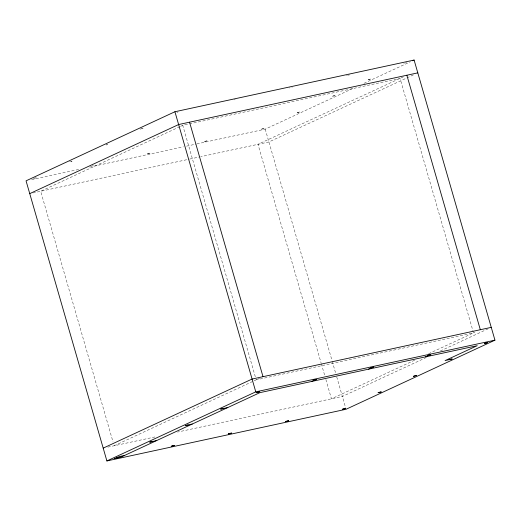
<?xml version="1.0" encoding="UTF-8"?>
<svg xmlns="http://www.w3.org/2000/svg" width="521" height="521" viewBox="0 0 521 521"><rect width="100%" height="100%" fill="white"/><g stroke="black" fill="none" stroke-linecap="round" stroke-linejoin="round"><path stroke-width="0.39" stroke-dasharray="2.6 1.95" d="M33.377 178.456L34.067 178.462M346.628 75.538L347.318 75.545M179.804 126.707L40.677 191.272L113.011 441.867M180.54 126.369L184.792 124.395M196.886 143.913L265.222 129.149L354.404 87.762M363.984 83.321L410.418 61.771M403.462 76.808L257.986 144.317L321.079 362.903M413.374 74.92L268.921 141.953L200.885 156.658M114.138 445.774L253.265 381.209M254.001 380.864L259.608 378.259M414.625 360.213L331.447 398.819L325.814 379.301M428.614 353.726L474.878 332.255M426.399 357.465L342.375 396.455L177.583 432.065M440.401 350.965L488.307 328.731M36.288 177.778L34.451 178.377M93.344 165.444L92.347 165.808M349.539 74.855L348.536 75.219M406.595 62.527L405.598 62.891M178.091 111.956L176.938 112.334M235.153 99.628L234.417 99.882M291.871 87.424L292.209 87.3M69.677 161.647L70.075 161.517M141.419 128.817L143.08 128.166L142.65 128.166M34.555 178L35.389 177.765M141.523 128.427L141.94 128.316M348.223 74.959L348.64 74.848M106.01 144.91L107.567 144.649L104.78 145.561M141.002 128.928L140.051 129.11M70.908 161.282L72.048 161.132L69.586 161.985M31.612 179.628L80.084 169.156M89.619 167.098L183.379 146.837M186.557 146.147L196.091 144.089M32.869 192.959L188.986 159.224M189.781 159.055L200.09 156.828M107.886 447.122L156.17 436.689M404.381 63.217L403.814 63.308M289.936 87.938L289.5 87.932M265.222 129.149L332.014 360.545M332.235 361.327L335.615 373.036M336.742 376.937L345.638 407.754M321.307 363.684L324.687 375.394M255.303 376.716L182.747 125.34L400.056 78.384L473.517 332.886L256.208 379.842L255.531 377.497M147.502 153.799L150.647 152.959L147.502 153.799M204.558 141.471L207.71 140.631L204.558 141.471M261.62 129.136L264.772 128.296L261.62 129.136M297.139 112.66L300.285 111.813L297.139 112.66M332.659 96.177L335.804 95.336L332.659 96.177M368.171 79.693L371.323 78.853L368.171 79.693"/><path stroke-width="0.78" d="M485.611 343.235L487.689 342.479L484.471 343.385L486.549 342.623M117.134 457.881L114.158 458.63L121.237 456.995L259.901 392.645L477.21 345.69L445.097 360.591L452.169 358.956L449.193 359.705M152.653 441.404L149.716 442.186L156.756 440.512M188.172 424.921L185.196 425.664L192.269 424.035M378.161 392.671L381.138 391.922L378.161 392.671L379.529 392.378M174.926 111.741L26.05 180.833L106.896 460.942L346.074 409.259L494.95 340.167L414.104 60.058L174.926 111.741L255.778 391.851L106.896 460.942M29.749 193.636L178.625 124.545L417.796 72.868M412.625 60.742L414.104 60.058M103.204 448.132L252.079 379.047L491.251 327.364M116.619 457.783L119.172 456.598L124.636 455.419M256.99 392.645L259.451 391.792L256.228 392.704L257.836 392.248M172.829 445.852L174.437 445.396L171.22 446.302L173.682 445.455M311.499 381.496L314.899 379.92M368.555 369.168L371.961 367.592M425.618 356.839L429.017 355.257M485.227 343.326L486.08 342.929M255.778 391.851L494.95 340.167M222.324 408.731L227.788 407.552M406.862 75.226L480.323 329.728M189.553 122.181L263.014 376.683M220.78 409.115L223.932 408.275L220.78 409.115M228.348 433.908L231.5 433.068L228.348 433.908M313.362 380.304L316.507 379.464L313.362 380.304M285.41 421.58L288.556 420.74L285.41 421.58M370.418 367.976L373.57 367.136L370.418 367.976M342.466 409.245L345.618 408.405L342.466 409.245M427.481 355.648L430.626 354.808L427.481 355.648M413.505 376.286L416.657 375.439L413.505 376.286"/></g></svg>
